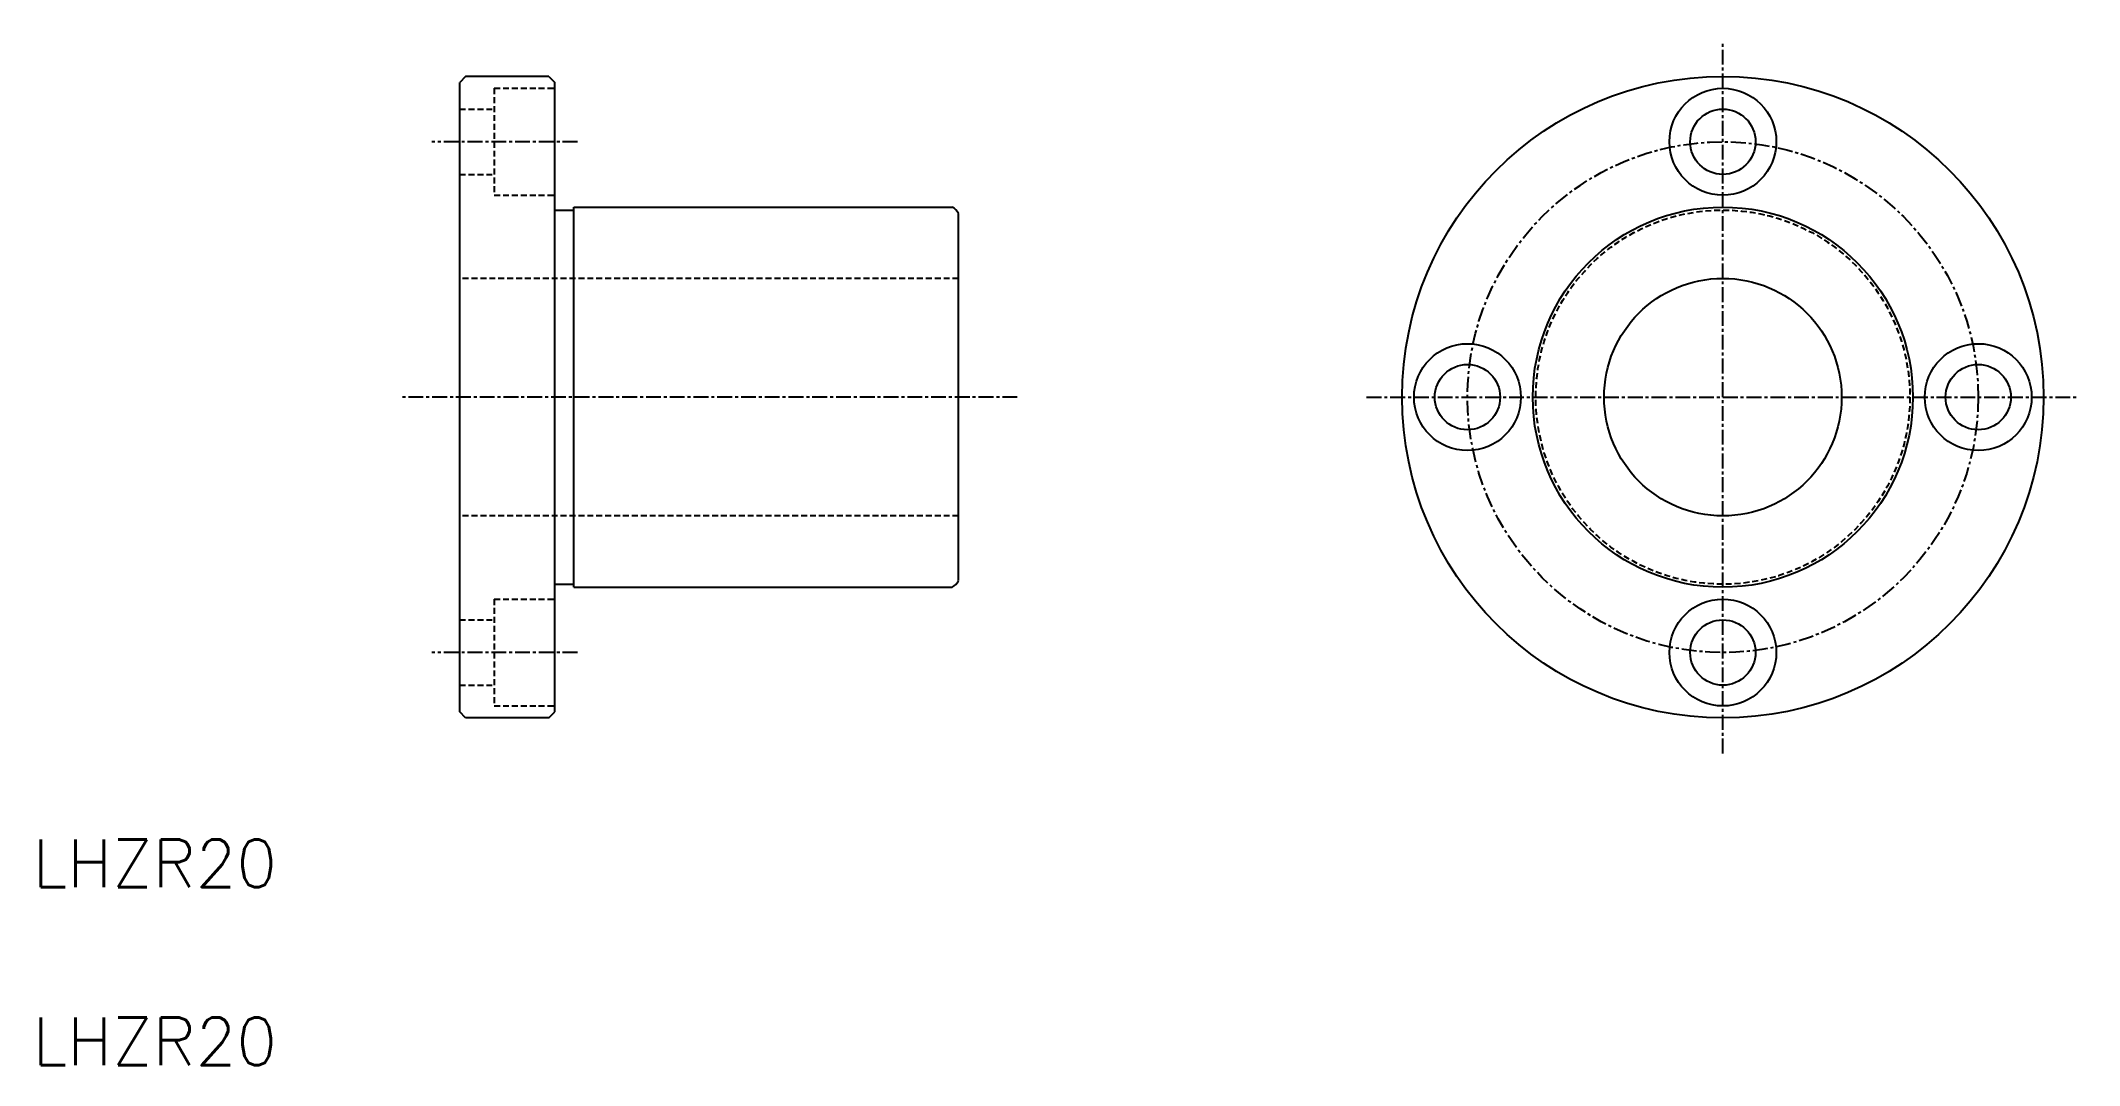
# Model space of a CAD drawing. Extents: x 322 to 493, y 154 to 240.
import ezdxf

# ---------------------------------------------------------------- set-up
doc = ezdxf.new("R2010")
doc.units = 0
doc.linetypes.add('CENTER', pattern=[2, 1.25, -0.25, 0.25, -0.25])
doc.linetypes.add('DASHED', pattern=[0.75, 0.5, -0.25])
doc.layers.get('0').update_dxf_attribs({"linetype": 'CONTINUOUS'})
doc.layers.add('CENTER', color=1, linetype='CENTER')
doc.styles.get("Standard").update_dxf_attribs({"font": 'txt.shx', "bigfont": 'bigfont.shx'})

msp = doc.modelspace()

# ---------------------------------------------------------------- linework, layer by layer
at = {"color": 7, "linetype": 'CONTINUOUS'}
for p, q in [((357.39, 237.29), (356.89, 236.79)), ((364.39, 237.29), (357.39, 237.29)), ((364.39, 237.29), (364.89, 236.79)), ((356.89, 183.79), (356.89, 236.79)), ((364.89, 183.79), (364.89, 236.79)), ((364.89, 226.04), (366.49, 226.04)), ((366.49, 226.29), (398.35, 226.29)), ((366.49, 194.29), (366.49, 226.29)), ((398.89, 194.84), (398.89, 225.75)), ((364.89, 194.54), (366.49, 194.54)), ((366.49, 194.29), (398.35, 194.29)), ((373.02, 194.29), (373.02, 194.29)), ((381.14, 194.29), (381.14, 194.29)), ((357.39, 183.29), (356.89, 183.79)), ((364.39, 183.29), (364.89, 183.79)), ((364.39, 183.29), (357.39, 183.29))]:
    msp.add_line(p, q, dxfattribs=at)
at = {"color": 3, "linetype": 'DASHED'}
for p, q in [((359.79, 236.29), (359.79, 227.29)), ((359.79, 236.29), (364.89, 236.29)), ((356.89, 234.54), (359.79, 234.54)), ((356.89, 229.04), (359.79, 229.04)), ((359.79, 227.29), (364.89, 227.29)), ((398.89, 220.29), (356.89, 220.29)), ((398.89, 200.29), (356.89, 200.29)), ((359.79, 193.29), (359.79, 184.29)), ((359.79, 193.29), (364.89, 193.29)), ((356.89, 191.54), (359.79, 191.54)), ((356.89, 186.04), (359.79, 186.04)), ((359.79, 184.29), (364.89, 184.29))]:
    msp.add_line(p, q, dxfattribs=at)
at = {"color": 7, "linetype": 'CONTINUOUS'}
for centre, radius in [((463.24, 210.29), 27), ((463.24, 231.79), 4.5), ((463.24, 231.79), 2.75), ((463.24, 210.29), 16), ((463.24, 210.29), 10), ((441.74, 210.29), 4.5), ((484.74, 210.29), 4.5), ((441.74, 210.29), 2.75), ((484.74, 210.29), 2.75), ((463.24, 188.79), 4.5), ((463.24, 188.79), 2.75)]:
    msp.add_circle(centre, radius, dxfattribs=at)
at = {"color": 3, "linetype": 'DASHED'}
msp.add_circle((463.24, 210.29), 15.75, dxfattribs=at)
at = {"color": 7, "linetype": 'CONTINUOUS'}
for centre, start, end in [((397.74, 225.14), 27.7958, 62.2042), ((397.74, 195.44), 297.7958, 332.2042)]:
    msp.add_arc(centre, 1.3, start, end, dxfattribs=at)
at = {"layer": 'CENTER', "color": 1, "linetype": 'CENTER'}
for p, q in [((463.24, 180.29), (463.24, 240.29)), ((366.81, 231.79), (354.55, 231.79)), ((403.83, 210.29), (351.99, 210.29)), ((433.24, 210.29), (493.24, 210.29)), ((366.81, 188.79), (354.55, 188.79))]:
    msp.add_line(p, q, dxfattribs=at)
msp.add_circle((463.24, 210.29), 21.5, dxfattribs=at)

# ---------------------------------------------------------------- texts
at = {"color": 7, "linetype": 'CONTINUOUS'}
for p in [(320.94, 169.05), (320.94, 154.05)]:
    msp.add_text('LHZR20', height=4, dxfattribs=at).set_placement(p)

doc.saveas('drawing.dxf')
